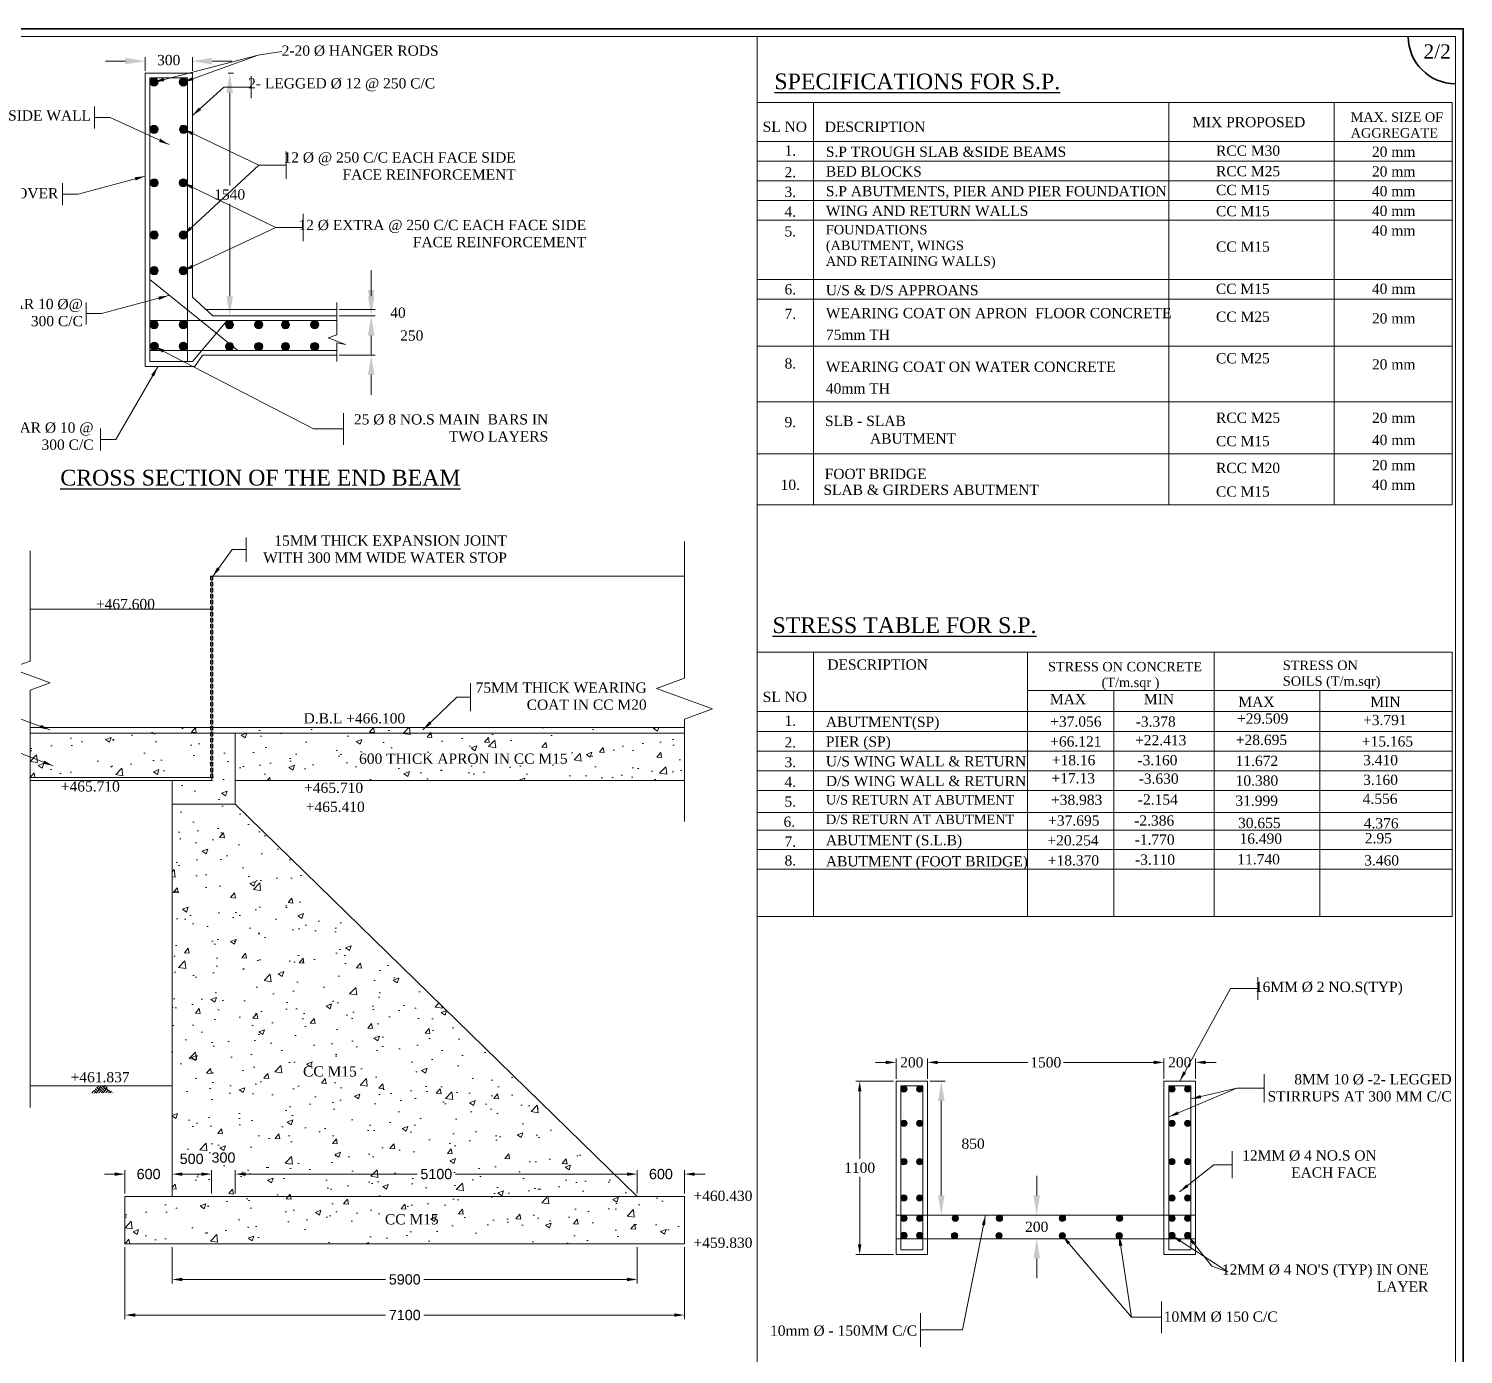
# Model space of a CAD drawing. Header units: millimetres. Extents: x -162827 to 482058, y -1195 to 286339.
# Drawn here: x 463856 to 482058, y 250671 to 267495 of the extents above; entities that cross this region are included whole.
import ezdxf
from ezdxf.enums import TextEntityAlignment as Align

# ---------------------------------------------------------------- set-up
doc = ezdxf.new("R2010")
doc.units = ezdxf.units.MM
doc.header["$PDMODE"] = 34
doc.linetypes.add('ACAD_ISO03W100', pattern=[30, 12, -18])
doc.linetypes.add('DASHEDX2', pattern=[38.1, 25.4, -12.7])
for name, color, linetype, lineweight in [('CON HATCH', 8, 'Continuous', 9), ('DASH LINE', 30, 'DASHEDX2', 18), ('DIM', 255, 'Continuous', 18), ('LINE THICK', 7, 'Continuous', 35), ('SLOPE', 8, 'Continuous', 5), ('STR LINE', 6, 'Continuous', 13)]:
    doc.layers.add(name, color=color, linetype=linetype, lineweight=lineweight)
doc.layers.add('T', color=7, linetype='Continuous')
doc.styles.add('dim', font='times.ttf', dxfattribs={"height": 130})
doc.styles.add('isocp', font='isocp.shx')
doc.styles.add('Rs', font='arial.ttf', dxfattribs={"height": 130})
doc.styles.get("Standard").update_dxf_attribs({"font": 'times.ttf', "height": 250})
doc.styles.add('TIMES', font='times.ttf')
doc.dimstyles.new('RS-1', dxfattribs={"dimtxt": 130, "dimasz": 130, "dimexe": 51, "dimexo": 41, "dimgap": 50, "dimtad": 0, "dimtih": 1, "dimtoh": 1, "dimdec": 0, "dimzin": 0, "dimdsep": 46, "dimtxsty": 'Rs', "dimcen": 0.5, "dimclrd": 256, "dimclre": 256, "dimclrt": 7, "dimadec": 0, "dimazin": 0, "dimtfac": 1, "dimtdec": 0, "dimtofl": 0, "dimtmove": 2, "dimatfit": 3, "dimfxl": 1, "dimtolj": 1, "dimtzin": 0, "dimlwd": 9, "dimlwe": 9, "dimarcsym": 0})
doc.dimstyles.new('RS-2', dxfattribs={"dimtxt": 130, "dimasz": 250, "dimexe": 50, "dimexo": 30, "dimgap": 50, "dimtad": 0, "dimtih": 1, "dimtoh": 1, "dimdec": 0, "dimlfac": 0.5, "dimzin": 0, "dimdsep": 46, "dimtxsty": 'dim', "dimcen": 0.5, "dimclrd": 256, "dimclre": 256, "dimclrt": 7, "dimadec": 0, "dimazin": 0, "dimtfac": 1, "dimtdec": 0, "dimtofl": 0, "dimtmove": 2, "dimatfit": 3, "dimfxl": 10, "dimtolj": 1, "dimtzin": 0, "dimlwd": 13, "dimlwe": 5, "dimarcsym": 0})

# ---------------------------------------------------------------- blocks, each defined once
blk = doc.blocks.new('*D117')
at = {"layer": 'Defpoints', "color": 0, "transparency": 16777216}
for p in [(475260, 254138), (475260, 252438), (475434, 252438)]:
    blk.add_point(p, dxfattribs=at)
at = {"layer": 'DIM', "lineweight": 5, "transparency": 16777216}
for p, q in [((475290, 254138), (475484, 254138)), ((475290, 252438), (475484, 252438))]:
    blk.add_line(p, q, dxfattribs=at)
at = {"layer": 'DIM', "lineweight": 13, "transparency": 16777216}
blk.add_line((475434, 253888), (475434, 252688), dxfattribs=at)
at = {"layer": 'DIM', "transparency": 16777216}
for points in [[(475393, 253888), (475476, 253888), (475434, 254138)], [(475393, 252688), (475476, 252688), (475434, 252438)]]:
    blk.add_solid(points, dxfattribs=at)
at = {"layer": 'DIM', "color": 7, "transparency": 16777216, "insert": (475838, 253343), "char_height": 130, "attachment_point": 5, "style": 'dim'}
blk.add_mtext('\\A1;850', dxfattribs=at)
blk = doc.blocks.new('*D118')
at = {"layer": 'Defpoints', "color": 0, "transparency": 16777216}
for p in [(478260, 254376), (475260, 254138), (478260, 254138)]:
    blk.add_point(p, dxfattribs=at)
at = {"layer": 'DIM', "lineweight": 5, "transparency": 16777216}
for p, q in [((475260, 254168), (475260, 254426)), ((478260, 254168), (478260, 254426))]:
    blk.add_line(p, q, dxfattribs=at)
at = {"layer": 'DIM', "lineweight": 13, "transparency": 16777216}
for p, q in [((475390, 254376), (476533, 254376)), ((478130, 254376), (476987, 254376))]:
    blk.add_line(p, q, dxfattribs=at)
at = {"layer": 'DIM', "transparency": 16777216}
for points in [[(475390, 254398), (475390, 254354), (475260, 254376)], [(478130, 254398), (478130, 254354), (478260, 254376)]]:
    blk.add_solid(points, dxfattribs=at)
at = {"layer": 'DIM', "color": 7, "transparency": 16777216, "insert": (476760, 254376), "char_height": 130, "attachment_point": 5, "style": 'dim'}
blk.add_mtext('\\A1;1500', dxfattribs=at)
blk = doc.blocks.new('*D119')
at = {"layer": 'Defpoints', "color": 0, "transparency": 16777216}
for p in [(474860, 254376), (474860, 254138), (475260, 254138)]:
    blk.add_point(p, dxfattribs=at)
at = {"layer": 'DIM', "lineweight": 13, "transparency": 16777216}
for p, q in [((474730, 254376), (474600, 254376)), ((475390, 254376), (475520, 254376))]:
    blk.add_line(p, q, dxfattribs=at)
at = {"layer": 'DIM', "lineweight": 5, "transparency": 16777216}
for p, q in [((474860, 254168), (474860, 254426)), ((475260, 254168), (475260, 254426))]:
    blk.add_line(p, q, dxfattribs=at)
at = {"layer": 'DIM', "transparency": 16777216}
for points in [[(474730, 254398), (474730, 254354), (474860, 254376)], [(475390, 254398), (475390, 254354), (475260, 254376)]]:
    blk.add_solid(points, dxfattribs=at)
at = {"layer": 'DIM', "color": 7, "transparency": 16777216, "insert": (475060, 254376), "char_height": 130, "attachment_point": 5, "style": 'dim'}
blk.add_mtext('\\A1;200', dxfattribs=at)
blk = doc.blocks.new('*D120')
at = {"layer": 'Defpoints', "color": 0, "transparency": 16777216}
for p in [(478660, 254376), (478260, 254138), (478660, 254138)]:
    blk.add_point(p, dxfattribs=at)
at = {"layer": 'DIM', "lineweight": 13, "transparency": 16777216}
for p, q in [((478130, 254376), (478000, 254376)), ((478790, 254376), (478920, 254376))]:
    blk.add_line(p, q, dxfattribs=at)
at = {"layer": 'DIM', "lineweight": 5, "transparency": 16777216}
for p, q in [((478260, 254168), (478260, 254426)), ((478660, 254168), (478660, 254426))]:
    blk.add_line(p, q, dxfattribs=at)
at = {"layer": 'DIM', "transparency": 16777216}
for points in [[(478130, 254398), (478130, 254354), (478260, 254376)], [(478790, 254398), (478790, 254354), (478660, 254376)]]:
    blk.add_solid(points, dxfattribs=at)
at = {"layer": 'DIM', "color": 7, "transparency": 16777216, "insert": (478460, 254376), "char_height": 130, "attachment_point": 5, "style": 'dim'}
blk.add_mtext('\\A1;200', dxfattribs=at)
blk = doc.blocks.new('*D121')
at = {"layer": 'Defpoints', "color": 0, "transparency": 16777216}
for p in [(474860, 254138), (474399, 251938), (474860, 251938)]:
    blk.add_point(p, dxfattribs=at)
at = {"layer": 'DIM', "lineweight": 5, "transparency": 16777216}
for p, q in [((474830, 254138), (474349, 254138)), ((474830, 251938), (474349, 251938))]:
    blk.add_line(p, q, dxfattribs=at)
at = {"layer": 'DIM', "lineweight": 13, "transparency": 16777216}
for p, q in [((474399, 254008), (474399, 253154)), ((474399, 252068), (474399, 252922))]:
    blk.add_line(p, q, dxfattribs=at)
at = {"layer": 'DIM', "transparency": 16777216}
for points in [[(474377, 254008), (474421, 254008), (474399, 254138)], [(474377, 252068), (474421, 252068), (474399, 251938)]]:
    blk.add_solid(points, dxfattribs=at)
at = {"layer": 'DIM', "color": 7, "transparency": 16777216, "insert": (474399, 253038), "char_height": 130, "attachment_point": 5, "style": 'dim'}
blk.add_mtext('\\A1;1100', dxfattribs=at)
blk = doc.blocks.new('*D129')
at = {"layer": 'Defpoints', "color": 0, "transparency": 16777216}
for p in [(465332, 267083), (465332, 266930), (465932, 266930)]:
    blk.add_point(p, dxfattribs=at)
at = {"layer": 'DIM', "lineweight": 13, "transparency": 16777216}
for p, q in [((465082, 267083), (464832, 267083)), ((466182, 267083), (466432, 267083))]:
    blk.add_line(p, q, dxfattribs=at)
at = {"layer": 'DIM', "lineweight": 5, "transparency": 16777216}
for p, q in [((465332, 266960), (465332, 267133)), ((465932, 266960), (465932, 267133))]:
    blk.add_line(p, q, dxfattribs=at)
at = {"layer": 'DIM', "transparency": 16777216}
for points in [[(465082, 267125), (465082, 267042), (465332, 267083)], [(466182, 267125), (466182, 267042), (465932, 267083)]]:
    blk.add_solid(points, dxfattribs=at)
at = {"layer": 'DIM', "color": 7, "transparency": 16777216, "insert": (465632, 267096), "char_height": 130, "attachment_point": 5, "style": 'dim'}
blk.add_mtext('\\A1;300', dxfattribs=at)
blk = doc.blocks.new('*D130')
at = {"layer": 'Defpoints', "color": 0, "transparency": 16777216}
for p in [(467765, 263850), (468201, 263850), (467765, 263350)]:
    blk.add_point(p, dxfattribs=at)
at = {"layer": 'DIM', "lineweight": 13, "transparency": 16777216}
for p, q in [((468201, 264100), (468201, 264350)), ((468201, 263100), (468201, 262850))]:
    blk.add_line(p, q, dxfattribs=at)
at = {"layer": 'DIM', "lineweight": 5, "transparency": 16777216}
for p, q in [((467795, 263850), (468251, 263850)), ((467795, 263350), (468251, 263350))]:
    blk.add_line(p, q, dxfattribs=at)
at = {"layer": 'DIM', "transparency": 16777216}
for points in [[(468160, 264100), (468243, 264100), (468201, 263850)], [(468160, 263100), (468243, 263100), (468201, 263350)]]:
    blk.add_solid(points, dxfattribs=at)
at = {"layer": 'DIM', "color": 7, "transparency": 16777216, "insert": (468716, 263600), "char_height": 130, "attachment_point": 5, "style": 'dim'}
blk.add_mtext('\\A1;250', dxfattribs=at)
blk = doc.blocks.new('*D131')
at = {"layer": 'Defpoints', "color": 0, "transparency": 16777216}
for p in [(467765, 263930), (468201, 263930), (467765, 263850)]:
    blk.add_point(p, dxfattribs=at)
at = {"layer": 'DIM', "lineweight": 13, "transparency": 16777216}
for p, q in [((468201, 264180), (468201, 264430)), ((468201, 263600), (468201, 263350))]:
    blk.add_line(p, q, dxfattribs=at)
at = {"layer": 'DIM', "lineweight": 5, "transparency": 16777216}
for p, q in [((467795, 263930), (468251, 263930)), ((467795, 263850), (468251, 263850))]:
    blk.add_line(p, q, dxfattribs=at)
at = {"layer": 'DIM', "transparency": 16777216}
for points in [[(468160, 264180), (468243, 264180), (468201, 263930)], [(468160, 263600), (468243, 263600), (468201, 263850)]]:
    blk.add_solid(points, dxfattribs=at)
at = {"layer": 'DIM', "color": 7, "transparency": 16777216, "insert": (468541, 263890), "char_height": 130, "attachment_point": 5, "style": 'dim'}
blk.add_mtext('\\A1;40', dxfattribs=at)
blk = doc.blocks.new('*D132')
at = {"layer": 'Defpoints', "color": 0, "transparency": 16777216}
for p in [(466356, 266930), (466406, 266930), (466346, 263850)]:
    blk.add_point(p, dxfattribs=at)
at = {"layer": 'DIM', "lineweight": 5, "transparency": 16777216}
for p, q in [((466386, 266930), (466456, 266930)), ((466376, 263850), (466456, 263850))]:
    blk.add_line(p, q, dxfattribs=at)
at = {"layer": 'DIM', "lineweight": 13, "transparency": 16777216}
for p, q in [((466406, 266680), (466406, 265506)), ((466406, 264100), (466406, 265273))]:
    blk.add_line(p, q, dxfattribs=at)
at = {"layer": 'DIM', "transparency": 16777216}
for points in [[(466364, 266680), (466447, 266680), (466406, 266930)], [(466364, 264100), (466447, 264100), (466406, 263850)]]:
    blk.add_solid(points, dxfattribs=at)
at = {"layer": 'DIM', "color": 7, "transparency": 16777216, "insert": (466406, 265390), "char_height": 130, "attachment_point": 5, "style": 'dim'}
blk.add_mtext('\\A1;1540', dxfattribs=at)
blk = doc.blocks.new('*D133')
at = {"layer": 'Defpoints', "color": 0, "transparency": 16777216}
for p in [(465677, 252958), (465077, 252673), (465677, 252673)]:
    blk.add_point(p, dxfattribs=at)
at = {"layer": 'DIM', "lineweight": 9, "transparency": 16777216}
for p, q in [((465077, 252714), (465077, 253009)), ((465677, 252714), (465677, 253009)), ((464947, 252958), (464817, 252958)), ((465807, 252958), (465937, 252958))]:
    blk.add_line(p, q, dxfattribs=at)
at = {"layer": 'DIM', "transparency": 16777216}
for points in [[(464947, 252979), (464947, 252936), (465077, 252958)], [(465807, 252979), (465807, 252936), (465677, 252958)]]:
    blk.add_solid(points, dxfattribs=at)
at = {"layer": 'DIM', "color": 7, "transparency": 16777216, "insert": (465377, 252958), "char_height": 130, "attachment_point": 5, "style": 'Rs'}
blk.add_mtext('\\A1;600', dxfattribs=at)
blk = doc.blocks.new('*D134')
at = {"layer": 'Defpoints', "color": 0, "transparency": 16777216}
for p in [(465077, 252073), (472177, 252073), (472177, 251169)]:
    blk.add_point(p, dxfattribs=at)
at = {"layer": 'DIM', "lineweight": 9, "transparency": 16777216}
for p, q in [((465077, 252032), (465077, 251118)), ((472177, 252032), (472177, 251118)), ((465207, 251169), (468384, 251169)), ((472047, 251169), (468871, 251169))]:
    blk.add_line(p, q, dxfattribs=at)
at = {"layer": 'DIM', "transparency": 16777216}
for points in [[(465207, 251191), (465207, 251148), (465077, 251169)], [(472047, 251191), (472047, 251148), (472177, 251169)]]:
    blk.add_solid(points, dxfattribs=at)
at = {"layer": 'DIM', "color": 7, "transparency": 16777216, "insert": (468627, 251169), "char_height": 130, "attachment_point": 5, "style": 'Rs'}
blk.add_mtext('\\A1;7100', dxfattribs=at)
blk = doc.blocks.new('*D135')
at = {"layer": 'Defpoints', "color": 0, "transparency": 16777216}
for p in [(465677, 252073), (471577, 252073), (471577, 251621)]:
    blk.add_point(p, dxfattribs=at)
at = {"layer": 'DIM', "lineweight": 9, "transparency": 16777216}
for p, q in [((465677, 252032), (465677, 251570)), ((471577, 252032), (471577, 251570)), ((465807, 251621), (468383, 251621)), ((471447, 251621), (468871, 251621))]:
    blk.add_line(p, q, dxfattribs=at)
at = {"layer": 'DIM', "transparency": 16777216}
for points in [[(465807, 251643), (465807, 251599), (465677, 251621)], [(471447, 251643), (471447, 251599), (471577, 251621)]]:
    blk.add_solid(points, dxfattribs=at)
at = {"layer": 'DIM', "color": 7, "transparency": 16777216, "insert": (468627, 251621), "char_height": 130, "attachment_point": 5, "style": 'Rs'}
blk.add_mtext('\\A1;5900', dxfattribs=at)
blk = doc.blocks.new('*D136')
at = {"layer": 'Defpoints', "color": 0, "transparency": 16777216}
for p in [(466177, 252958), (465677, 252673), (466177, 252673)]:
    blk.add_point(p, dxfattribs=at)
at = {"layer": 'DIM', "lineweight": 9, "transparency": 16777216}
for p, q in [((465677, 252714), (465677, 253009)), ((466177, 252714), (466177, 253009)), ((465807, 252958), (466047, 252958))]:
    blk.add_line(p, q, dxfattribs=at)
at = {"layer": 'DIM', "transparency": 16777216}
for points in [[(465807, 252979), (465807, 252936), (465677, 252958)], [(466047, 252979), (466047, 252936), (466177, 252958)]]:
    blk.add_solid(points, dxfattribs=at)
at = {"layer": 'DIM', "color": 7, "transparency": 16777216, "insert": (465923, 253151), "char_height": 130, "attachment_point": 5, "style": 'Rs'}
blk.add_mtext('\\A1;500', dxfattribs=at)
blk = doc.blocks.new('*D137')
at = {"layer": 'Defpoints', "color": 0, "transparency": 16777216}
for p in [(466477, 252958), (466177, 252673), (466477, 252673)]:
    blk.add_point(p, dxfattribs=at)
at = {"layer": 'DIM', "lineweight": 9, "transparency": 16777216}
for p, q in [((466177, 252714), (466177, 253009)), ((466477, 252714), (466477, 253009)), ((466047, 252958), (465917, 252958)), ((466607, 252958), (466737, 252958))]:
    blk.add_line(p, q, dxfattribs=at)
at = {"layer": 'DIM', "transparency": 16777216}
for points in [[(466047, 252979), (466047, 252936), (466177, 252958)], [(466607, 252979), (466607, 252936), (466477, 252958)]]:
    blk.add_solid(points, dxfattribs=at)
at = {"layer": 'DIM', "color": 7, "transparency": 16777216, "insert": (466327, 253167), "char_height": 130, "attachment_point": 5, "style": 'Rs'}
blk.add_mtext('\\A1;300', dxfattribs=at)
blk = doc.blocks.new('*D138')
at = {"layer": 'Defpoints', "color": 0, "transparency": 16777216}
for p in [(471577, 252958), (466477, 252673), (471577, 252673)]:
    blk.add_point(p, dxfattribs=at)
at = {"layer": 'DIM', "lineweight": 9, "transparency": 16777216}
for p, q in [((466477, 252714), (466477, 253009)), ((471577, 252714), (471577, 253009)), ((466607, 252958), (468783, 252958)), ((471447, 252958), (469271, 252958))]:
    blk.add_line(p, q, dxfattribs=at)
at = {"layer": 'DIM', "transparency": 16777216}
for points in [[(466607, 252979), (466607, 252936), (466477, 252958)], [(471447, 252979), (471447, 252936), (471577, 252958)]]:
    blk.add_solid(points, dxfattribs=at)
at = {"layer": 'DIM', "color": 7, "transparency": 16777216, "insert": (469027, 252958), "char_height": 130, "attachment_point": 5, "style": 'Rs'}
blk.add_mtext('\\A1;5100', dxfattribs=at)
blk = doc.blocks.new('*D139')
at = {"layer": 'Defpoints', "color": 0, "transparency": 16777216}
for p in [(472177, 252958), (471577, 252673), (472177, 252673)]:
    blk.add_point(p, dxfattribs=at)
at = {"layer": 'DIM', "lineweight": 9, "transparency": 16777216}
for p, q in [((471577, 252714), (471577, 253009)), ((472177, 252714), (472177, 253009)), ((471447, 252958), (471317, 252958)), ((472307, 252958), (472437, 252958))]:
    blk.add_line(p, q, dxfattribs=at)
at = {"layer": 'DIM', "transparency": 16777216}
for points in [[(471447, 252979), (471447, 252936), (471577, 252958)], [(472307, 252979), (472307, 252936), (472177, 252958)]]:
    blk.add_solid(points, dxfattribs=at)
at = {"layer": 'DIM', "color": 7, "transparency": 16777216, "insert": (471877, 252958), "char_height": 130, "attachment_point": 5, "style": 'Rs'}
blk.add_mtext('\\A1;600', dxfattribs=at)
blk = doc.blocks.new('*D149')
at = {"layer": 'Defpoints', "color": 0, "transparency": 16777216}
for p in [(476645, 252438), (476666, 252438), (476666, 252138)]:
    blk.add_point(p, dxfattribs=at)
at = {"layer": 'DIM', "lineweight": 13, "transparency": 16777216}
for p, q in [((476645, 252688), (476645, 252938)), ((476645, 251888), (476645, 251638))]:
    blk.add_line(p, q, dxfattribs=at)
at = {"layer": 'DIM', "lineweight": 5, "transparency": 16777216}
for p, q in [((476636, 252438), (476595, 252438)), ((476636, 252138), (476595, 252138))]:
    blk.add_line(p, q, dxfattribs=at)
at = {"layer": 'DIM', "transparency": 16777216}
for points in [[(476603, 252688), (476687, 252688), (476645, 252438)], [(476603, 251888), (476687, 251888), (476645, 252138)]]:
    blk.add_solid(points, dxfattribs=at)
at = {"layer": 'DIM', "color": 7, "transparency": 16777216, "insert": (476645, 252288), "char_height": 130, "attachment_point": 5, "style": 'dim'}
blk.add_mtext('\\A1;200', dxfattribs=at)

msp = doc.modelspace()

# ---------------------------------------------------------------- hatches: boundary and pattern name
at = {"layer": 'CON HATCH', "linetype": 'Continuous'}
h = msp.add_hatch(dxfattribs=at)
h.set_pattern_fill('AR-CONC', color=256, scale=4, style=0)
h.set_pattern_definition([(50, (463875.3, 257992.8), (728.74, -63.76), [76.2, -838.2]), (355, (463875.3, 257992.8), (-140.97, 764.23), [60.96, -670.56]), (100.45, (463936, 257987.5), (587.77, 700.47), [64.76, -712.36]), (46.184, (463875.3, 258196), (1084.3, -168.17), [114.3, -1257.3]), (96.636, (463965.7, 258182), (949.6, 989.7), [97.14, -1068.54]), (351.184, (463875.3, 258196), (949.6, 989.7), [91.44, -1005.84]), (21, (463976.9, 258145.2), (606.46, -409.06), [76.2, -838.2]), (326, (463976.9, 258145.2), (247.2, 736.75), [60.96, -670.56]), (71.45, (464027.4, 258111.1), (853.67, 327.7), [64.76, -712.36]), (37.5, (463875.3, 257992.78), (12.354, 338.22), [0, -662.432, 0, -680.72, 0, -673.1]), (7.5, (463875.3, 257992.78), (267.28, 400.72), [0, -388.11, 0, -647.19, 0, -256.54]), (327.5, (463648.73, 257992.78), (542.362, -22.915), [0, -254, 0, -792.48, 0, -1051.56]), (317.5, (463547.13, 257992.8), (592.52, 101.71), [0, -330.2, 0, -526.29, 0, -746.76])])
h.paths.add_polyline_path([(466162.2, 258552.8), (463875.3, 258552.8), (463875.3, 257992.8), (466162.2, 257992.8)])
h.paths.add_polyline_path([(466162.2, 258627.8), (463875.3, 258627.8), (463875.3, 258552.8), (466162.2, 258552.8)])
h = msp.add_hatch(dxfattribs=at)
h.set_pattern_fill('AR-CONC', color=256, scale=4, style=0)
h.set_pattern_definition([(50, (465077.25, 252072.8), (728.74, -63.756), [76.2, -838.2]), (355, (465077.25, 252072.8), (-140.97, 764.227), [60.96, -670.56]), (100.451, (465138, 252067.5), (587.77, 700.467), [64.76, -712.36]), (46.184, (465077.25, 252276), (1084.32, -168.17), [114.3, -1257.3]), (96.636, (465167.6, 252262), (949.62, 989.7), [97.14, -1068.54]), (351.184, (465077.2, 252276), (949.62, 989.7), [91.44, -1005.84]), (21, (465178.85, 252225.2), (606.46, -409.062), [76.2, -838.2]), (326, (465178.85, 252225.2), (247.21, 736.75), [60.96, -670.56]), (71.451, (465229.4, 252191.1), (853.666, 327.69), [64.76, -712.36]), (37.5, (465077.25, 252072.78), (12.3544, 338.22), [0, -662.432, 0, -680.72, 0, -673.1]), (7.5, (465077.25, 252072.78), (267.279, 400.722), [0, -388.112, 0, -647.192, 0, -256.54]), (327.5, (464850.68, 252072.78), (542.3624, -22.915), [0, -254, 0, -792.48, 0, -1051.56]), (317.5, (464749.1, 252072.8), (592.517, 101.706), [0, -330.2, 0, -526.288, 0, -746.76])])
h.paths.add_polyline_path([(466477.2, 257652.8), (465677.2, 257652.8), (465677.2, 252672.8), (471577.2, 252672.8)])
h.paths.add_polyline_path([(472177.2, 252672.8), (465077.2, 252672.8), (465077.2, 252072.8), (472177.2, 252072.8)])
h.paths.add_polyline_path([(466477.2, 258552.8), (466177.2, 258552.8), (466177.2, 257952.8), (465677.2, 257952.8), (465677.2, 257652.8), (466477.2, 257652.8)])
h.paths.add_polyline_path([(472177.2, 258552.8), (466477.2, 258552.8), (466477.2, 257952.8), (472177.2, 257952.8)])
h.paths.add_polyline_path([(472177.2, 258627.8), (466192.2, 258627.8), (466192.2, 258552.8), (472177.2, 258552.8)])
h.paths.add_polyline_path([(465747.3, 253250.2), (466099, 253250.2), (466099, 253052.5), (465747.3, 253052.5)], flags=24)
h.paths.add_polyline_path([(466151.4, 253265.6), (466503.1, 253265.6), (466503.1, 253067.7), (466151.4, 253067.7)], flags=24)
h.paths.add_polyline_path([(468800.9, 253056.7), (469253.6, 253056.7), (469253.6, 252858.9), (468800.9, 252858.9)], flags=24)
h.paths.add_polyline_path([(467303.5, 254161), (468036.6, 254161), (468036.6, 254360.4), (467303.5, 254360.4)], flags=24)
h.paths.add_polyline_path([(468341.9, 252283.7), (469075.1, 252283.7), (469075.1, 252483), (468341.9, 252483)], flags=24)
h.paths.add_polyline_path([(468095.3, 258327.9), (470725.6, 258327.9), (470725.6, 258130), (468095.3, 258130)], flags=24)
at = {"layer": 'DIM'}
for points in [[(465497.9, 266817.7, -1), (465394.2, 266817.7, -1)], [(465870.4, 266817.7, -1), (465766.7, 266817.7, -1)], [(465497.1, 266218.6, -1), (465393.4, 266218.6, -1)], [(465872.2, 266218.6, -1), (465768.5, 266218.6, -1)], [(465499.3, 265538.9, -1), (465395.7, 265538.9, -1)], [(465868.8, 265538.9, -1), (465765.1, 265538.9, -1)], [(465499.3, 264876.2, -1), (465395.7, 264876.2, -1)], [(465868.8, 264876.2, -1), (465765.1, 264876.2, -1)], [(465499.3, 264423.2, -1), (465395.7, 264423.2, -1)], [(465868.8, 264423.2, -1), (465765.1, 264423.2, -1)], [(465499.3, 263737.7, -1), (465395.7, 263737.7, -1)], [(465868.8, 263737.7, -1), (465765.1, 263737.7, -1)], [(466351.4, 263737.7, 1), (466455.1, 263737.7, 1)], [(466720.9, 263737.7, 1), (466824.6, 263737.7, 1)], [(467062.4, 263737.7, 1), (467166.1, 263737.7, 1)], [(467431.9, 263737.7, 1), (467535.6, 263737.7, 1)], [(465500.6, 263462.8, -1), (465397, 263462.8, -1)], [(465869.7, 263462.9, -1), (465766, 263462.9, -1)], [(466351.4, 263461.4, -1), (466455.1, 263461.4, -1)], [(466720.9, 263461.4, -1), (466824.6, 263461.4, -1)], [(467062.4, 263461.4, -1), (467166.1, 263461.4, -1)], [(467431.9, 263461.4, -1), (467535.6, 263461.4, -1)], [(474999.8, 254037.7, 1), (474919.8, 254037.7, 1)], [(475199.2, 254037.7, 1), (475119.2, 254037.7, 1)], [(478400.4, 254037.7, 1), (478320.4, 254037.7, 1)], [(478599.7, 254037.7, 1), (478519.7, 254037.7, 1)], [(474999.8, 253601.5, 1), (474919.8, 253601.5, 1)], [(475199.2, 253601.5, 1), (475119.2, 253601.5, 1)], [(478400.4, 253601.5, 1), (478320.4, 253601.5, 1)], [(478599.7, 253601.5, 1), (478519.7, 253601.5, 1)], [(474999.8, 253114.9, 1), (474919.8, 253114.9, 1)], [(475199.2, 253114.9, 1), (475119.2, 253114.9, 1)], [(478400.4, 253114.9, 1), (478320.4, 253114.9, 1)], [(478599.7, 253114.9, 1), (478519.7, 253114.9, 1)], [(474999.8, 252654.2, 1), (474919.8, 252654.2, 1)], [(475199.2, 252654.2, 1), (475119.2, 252654.2, 1)], [(478400.4, 252654.2, 1), (478320.4, 252654.2, 1)], [(478599.7, 252654.2, 1), (478519.7, 252654.2, 1)], [(474999.8, 252395.9, 1), (474919.8, 252395.9, 1)], [(475199.1, 252395.9, 1), (475119.1, 252395.9, 1)], [(475651.8, 252397.7, 1), (475571.8, 252397.7, 1)], [(476212.5, 252397.7, 1), (476132.5, 252397.7, 1)], [(477011.5, 252397.7, 1), (476931.5, 252397.7, 1)], [(477736.3, 252397.7, 1), (477656.3, 252397.7, 1)], [(478400.5, 252395.9, 1), (478320.5, 252395.9, 1)], [(478599.8, 252395.9, 1), (478519.8, 252395.9, 1)], [(474999.8, 252179.2, 1), (474919.8, 252179.2, 1)], [(475199.1, 252179.2, 1), (475119.1, 252179.2, 1)], [(475642.8, 252177.7, 1), (475562.8, 252177.7, 1)], [(476205.8, 252177.7, 1), (476125.8, 252177.7, 1)], [(477010, 252177.7, 1), (476930, 252177.7, 1)], [(477731.6, 252177.7, 1), (477651.6, 252177.7, 1)], [(478400.5, 252179.2, 1), (478320.5, 252179.2, 1)], [(478599.8, 252179.2, 1), (478519.8, 252179.2, 1)]]:
    msp.add_hatch(color=8, dxfattribs=at).paths.add_polyline_path(points)
at = {"layer": 'SLOPE'}
h = msp.add_hatch(dxfattribs=at)
h.set_pattern_fill('EARTH', color=256, scale=250, angle=316.11505, style=0)
h.set_pattern_definition([(316.115045, (93780.79, 64619.86), (88.37161, 1.720036), [62.5, -62.5]), (316.115045, (93797.036, 64636.75), (88.37161, 1.720036), [62.5, -62.5]), (316.115045, (93813.28, 64653.644), (88.37161, 1.720036), [62.5, -62.5]), (46.115045, (93824.33, 64653.86), (-1.720036, 88.37161), [62.5, -62.5]), (46.115045, (93841.22, 64637.61), (-1.720036, 88.37161), [62.5, -62.5]), (46.115045, (93858.114, 64621.365), (-1.720036, 88.37161), [62.5, -62.5])])
h.paths.add_polyline_path([(464928.4, 253991.6), (464835.6, 254080.8), (464737.1, 254078.9), (464647.9, 253986.1)])

# ---------------------------------------------------------------- linework, layer by layer
at = {"layer": 'CON HATCH', "linetype": 'Continuous'}
for p, q in [((473098.9, 267395.1), (473098.9, 237569.2)), ((473098.9, 261451.9), (473098.9, 266557.2)), ((481915.4, 266557.2), (481915.4, 261451.9)), ((473098.9, 256229.1), (473098.9, 259584.2)), ((481915.4, 259584.2), (481915.4, 256229.1))]:
    msp.add_line(p, q, dxfattribs=at)
msp.add_lwpolyline([(429758, 267395.1), (481957.6, 267395.1), (481957.6, 237569.2), (429758, 237569.2)], close=True, dxfattribs=at)
for points in [[(467765, 264018.5), (467765, 263610.1), (467653.8, 263569.6), (467876.2, 263488.6), (467765, 263508.1), (467765, 263271.9)], [(463875.3, 260868.3), (463875.3, 259469.5), (463621.5, 259377.1), (464129.1, 259192.4), (463875.3, 259100), (463875.3, 253803.9)], [(472177.2, 260985.3), (472177.2, 259250.5), (471822.4, 259121.4), (472532.1, 258863), (472177.2, 258733.9), (472177.2, 257433.6)]]:
    msp.add_lwpolyline(points, dxfattribs=at)
at = {"layer": 'DASH LINE', "ltscale": 2}
for p, q in [((466162.2, 260547.8), (466162.2, 257952.8)), ((466192.2, 260547.8), (466192.2, 257952.8))]:
    msp.add_line(p, q, dxfattribs=at)
at = {"layer": 'DIM'}
for p, q in [((466680.2, 266891.4), (466680.2, 266611.4)), ((464692.3, 266507), (464692.3, 266227)), ((467123.8, 265934.5), (467123.8, 265590.6)), ((464285.2, 265535.8), (464285.2, 265255.8)), ((467338.2, 265143.8), (467338.2, 264799.9)), ((464584, 264020.8), (464584, 263740.8)), ((467850.6, 262616), (467850.6, 262215.1)), ((464765.8, 262421.8), (464765.8, 262141.8)), ((466613, 261039.5), (466613, 260727.9)), ((469461, 259190), (469461, 258833.1)), ((479451.1, 255456.8), (479451.1, 255169.5)), ((479532.8, 254226.7), (479532.8, 253867)), ((479123.8, 253248.3), (479123.8, 252906.1)), ((475169, 251192.8), (475169, 250767.5)), ((478229.7, 251341.1), (478229.7, 250940.2))]:
    msp.add_line(p, q, dxfattribs=at)
at = {"layer": 'DIM', "color": 5}
for centre, radius in [((465446, 266817.7), 51.8), ((465818.5, 266817.7), 51.8), ((465445.2, 266218.6), 51.8), ((465820.3, 266218.6), 51.8), ((465447.5, 265538.9), 51.8), ((465817, 265538.9), 51.8), ((465447.5, 264876.2), 51.8), ((465817, 264876.2), 51.8), ((465447.5, 264423.2), 51.8), ((465817, 264423.2), 51.8), ((465447.5, 263737.7), 51.8), ((465817, 263737.7), 51.8), ((466403.3, 263737.7), 51.8), ((466772.8, 263737.7), 51.8), ((467114.3, 263737.7), 51.8), ((467483.7, 263737.7), 51.8), ((465448.8, 263462.8), 51.8), ((465817.8, 263462.9), 51.8), ((466403.3, 263461.4), 51.8), ((466772.8, 263461.4), 51.8), ((467114.3, 263461.4), 51.8), ((467483.7, 263461.4), 51.8), ((474959.8, 254037.7), 40), ((475159.2, 254037.7), 40), ((478360.4, 254037.7), 40), ((478559.7, 254037.7), 40), ((474959.8, 253601.5), 40), ((475159.2, 253601.5), 40), ((478360.4, 253601.5), 40), ((478559.7, 253601.5), 40), ((474959.8, 253114.9), 40), ((475159.2, 253114.9), 40), ((478360.4, 253114.9), 40), ((478559.7, 253114.9), 40), ((474959.8, 252654.2), 40), ((475159.2, 252654.2), 40), ((478360.4, 252654.2), 40), ((478559.7, 252654.2), 40), ((474959.8, 252395.9), 40), ((475159.1, 252395.9), 40), ((475611.8, 252397.7), 40), ((476172.5, 252397.7), 40), ((476971.5, 252397.7), 40), ((477696.3, 252397.7), 40), ((478360.5, 252395.9), 40), ((478559.8, 252395.9), 40), ((474959.8, 252179.2), 40), ((475159.1, 252179.2), 40), ((475602.8, 252177.7), 40), ((476165.8, 252177.7), 40), ((476970, 252177.7), 40), ((477691.6, 252177.7), 40), ((478360.5, 252179.2), 40), ((478559.8, 252179.2), 40)]:
    msp.add_circle(centre, radius, dxfattribs=at)
at = {"layer": 'LINE THICK'}
msp.add_lwpolyline([(429658, 267495.1), (482057.6, 267495.1), (482057.6, 237469.2), (429658, 237469.2)], close=True, dxfattribs=at)
msp.add_arc((481957.6, 267395.1), 599, 180, 270, dxfattribs=at)
at = {"layer": 'SLOPE'}
for p, q in [((473098.9, 266557.2), (481915.4, 266557.2)), ((473814.7, 266557.2), (473814.7, 261451.9)), ((478321, 266557.2), (478321, 261451.9)), ((480419.1, 266557.2), (480419.1, 261451.9)), ((473098.9, 266063.1), (481915.4, 266063.1)), ((473098.9, 265813.1), (481915.4, 265813.1)), ((473098.9, 265563.1), (481915.4, 265563.1)), ((473098.9, 265313.1), (481915.4, 265313.1)), ((473098.9, 265063.1), (481915.4, 265063.1)), ((473098.9, 264313.1), (481915.4, 264313.1)), ((473098.9, 264063.1), (481915.4, 264063.1)), ((473098.9, 263465.1), (481915.4, 263465.1)), ((473098.9, 262760.4), (481915.4, 262760.4)), ((473098.9, 262098.7), (481915.4, 262098.7)), ((473098.9, 261451.9), (481915.4, 261451.9)), ((473098.9, 259584.2), (481915.4, 259584.2)), ((473814.7, 259584.2), (473814.7, 256229.1)), ((476527.3, 259584.2), (476527.3, 256229.1)), ((478894.6, 259584.2), (478894.6, 256229.1)), ((476527.3, 259097.8), (481915.4, 259097.8)), ((477623.5, 259097.8), (477623.5, 256229.1)), ((480237.8, 259097.8), (480237.8, 256229.1)), ((473098.9, 258827.2), (481915.4, 258827.2)), ((473098.9, 258577.2), (481915.4, 258577.2)), ((473098.9, 258327.2), (481915.4, 258327.2)), ((473098.9, 258077.2), (481915.4, 258077.2)), ((473098.9, 257827.2), (481915.4, 257827.2)), ((473098.9, 257548.5), (481915.4, 257548.5)), ((473098.9, 257323.3), (481915.4, 257323.3)), ((473098.9, 257077.2), (481915.4, 257077.2)), ((473098.9, 256827.2), (481915.4, 256827.2)), ((473098.9, 256229.1), (481915.4, 256229.1))]:
    msp.add_line(p, q, dxfattribs=at)
at = {"layer": 'STR LINE'}
for p, q in [((465332.2, 266929.6), (465332.2, 263209.6)), ((465932.2, 266929.6), (465332.2, 266929.6)), ((465392.2, 266869.6), (465392.2, 263269.6)), ((465872.2, 266869.6), (465392.2, 266869.6)), ((465872.2, 266869.6), (465872.2, 263269.6)), ((465932.2, 266929.6), (465932.2, 264089.6)), ((466508.9, 263409.6), (465392.2, 264313.2)), ((466194, 263849.6), (465932.2, 264089.6)), ((466106.7, 263929.6), (467765, 263929.6)), ((465392.2, 263789.6), (467765, 263789.6)), ((465932.2, 263269.6), (466372.2, 263789.6)), ((466194, 263849.6), (467765, 263849.6)), ((465392.2, 263409.6), (466101.2, 263409.6)), ((466101.2, 263409.6), (467765, 263409.6)), ((465332.2, 263209.6), (465963.7, 263209.6)), ((465392.2, 263269.6), (465932.2, 263269.6)), ((465963.7, 263209.6), (466060, 263349.6)), ((466060, 263349.6), (467765, 263349.6)), ((472177.2, 260547.8), (466162.2, 260547.8)), ((466177.2, 260547.8), (466177.2, 257952.8)), ((466192.2, 260127.8), (463875.3, 260127.8)), ((472177.2, 258627.8), (463875.3, 258627.8)), ((472177.2, 258552.8), (463875.3, 258552.8)), ((466477.2, 258552.8), (466477.2, 257652.8)), ((466177.2, 257992.8), (463875.3, 257992.8)), ((466177.2, 257952.8), (463875.3, 257952.8)), ((465677.2, 257952.8), (465677.2, 252672.8)), ((472177.2, 257952.8), (466477.2, 257952.8)), ((466477.2, 257652.8), (465677.2, 257652.8)), ((466477.2, 257652.8), (471577.2, 252672.8)), ((474859.8, 254137.7), (474859.8, 251937.7)), ((475259.8, 254137.7), (474859.8, 254137.7)), ((475259.8, 254137.7), (475259.8, 251937.7)), ((478259.8, 251937.7), (478259.8, 254137.7)), ((478659.8, 254137.7), (478259.8, 254137.7)), ((478659.8, 251937.7), (478659.8, 254137.7)), ((465677.2, 254079.8), (463875.3, 254079.8)), ((474919.8, 254077.7), (474919.8, 251997.7)), ((475199.8, 254077.7), (474919.8, 254077.7)), ((475199.8, 254077.7), (475199.8, 251997.7)), ((478319.8, 251997.7), (478319.8, 254077.7)), ((478599.8, 254077.7), (478319.8, 254077.7)), ((478599.8, 251997.7), (478599.8, 254077.7)), ((472177.2, 252672.8), (465077.2, 252672.8)), ((465077.2, 252672.8), (465077.2, 252072.8)), ((472177.2, 252072.8), (472177.2, 252672.8)), ((478659.8, 252437.7), (474859.8, 252437.7)), ((478659.8, 252137.7), (474859.8, 252137.7)), ((465077.2, 252072.8), (472177.2, 252072.8)), ((474859.8, 251937.7), (475259.8, 251937.7)), ((474919.8, 251997.7), (475199.8, 251997.7)), ((478259.8, 251937.7), (478659.8, 251937.7)), ((478319.8, 251997.7), (478599.8, 251997.7))]:
    msp.add_line(p, q, dxfattribs=at)

# ---------------------------------------------------------------- texts
at = {"linetype": 'ByBlock', "lineweight": 15, "style": 'TIMES'}
for s, height, p in [('2/2', 180, (481552.2, 267116.5)), ('S.P TROUGH SLAB &SIDE BEAMS', 130, (473970, 265868.4)), ('RCC M30', 130, (478920.1, 265882.1)), ('20 mm', 130, (480898.7, 265868.4)), ('BED BLOCKS', 130, (473970, 265618.4)), ('RCC M25', 130, (478920.1, 265622.2)), ('20 mm', 130, (480898.7, 265618.4)), ('S.P ABUTMENTS, PIER AND PIER FOUNDATION ', 130, (473970, 265368.4)), ('CC M15', 130, (478920.1, 265383)), ('40 mm', 130, (480898.7, 265368.4)), ('WING AND RETURN WALLS', 130, (473970, 265118.4)), ('CC M15', 130, (478920.1, 265114.8)), ('40 mm', 130, (480898.7, 265118.4)), ('40 mm', 130, (480898.7, 264868.4)), ('CC M15', 130, (478920.1, 264664)), ('U/S & D/S APPROANS', 130, (473970, 264112)), ('CC M15', 130, (478918.4, 264128.5)), ('40 mm', 130, (480898.7, 264129.4)), ('WEARING COAT ON APRON  FLOOR CONCRETE', 130, (473970, 263821.1)), ('CC M25', 130, (478920.1, 263774.6)), ('20 mm', 130, (480898.7, 263753.5)), ('75mm TH', 130, (473970, 263546.1)), ('WEARING COAT ON WATER CONCRETE', 130, (473970, 263139.4)), ('CC M25', 130, (478920.1, 263247.1)), ('20 mm', 130, (480898.7, 263169.8)), ('40mm TH', 130, (473970, 262864.4)), ('RCC M25', 130, (478920.1, 262492)), ('20 mm', 130, (480898.7, 262491.2)), ('CC M15', 130, (478920.1, 262196)), ('40 mm', 130, (480898.7, 262210.1)), ('RCC M20', 130, (478920.1, 261855.3)), ('20 mm', 130, (480898.7, 261891.6)), ('40 mm', 130, (480898.7, 261641.5)), ('CC M15', 130, (478920.1, 261555.9)), ('MAX', 130, (476813.1, 258921.8)), ('MIN', 130, (478005.4, 258921.8)), ('MAX', 130, (479204.1, 258886.5)), ('MIN', 130, (480879.1, 258886.5)), ('ABUTMENT(SP)', 130, (473970, 258632.5)), ('+37.056', 130, (476816.7, 258636.6)), ('-3.378', 130, (477901.5, 258636.6)), ('+29.509', 130, (479186.8, 258674.6)), ('+3.791', 130, (480785.8, 258656.1)), ('PIER (SP)', 130, (473970, 258382.5)), ('+66.121', 130, (476816, 258384.2)), ('+22.413', 130, (477893.1, 258399.9)), ('+28.695', 130, (479171.3, 258403.7)), ('+15.165', 130, (480770.3, 258385.2)), ('U/S WING WALL & RETURN', 130, (473970, 258132.5)), ('+18.16', 130, (476836.7, 258146.8)), ('-3.160', 130, (477923.7, 258146.8)), ('11.672', 130, (479169.1, 258137.5)), ('3.410', 130, (480786.5, 258147.4)), ('D/S WING WALL & RETURN', 130, (473970, 257882.5)), ('+17.13', 130, (476831.7, 257917.1)), ('-3.630', 130, (477938.4, 257912.2)), ('10.380', 130, (479169.1, 257887.5)), ('3.160', 130, (480786.5, 257897.4)), ('+38.983', 130, (476826.6, 257642.4)), ('-2.154', 130, (477928.4, 257647.4)), ('31.999', 130, (479166, 257632.3)), ('4.556', 130, (480781.1, 257656.9)), ('+37.695', 130, (476790.7, 257380.7)), ('-2.386', 130, (477882.6, 257380.7)), ('30.655', 130, (479199.7, 257349.7)), ('4.376', 130, (480794.8, 257345.7)), ('ABUTMENT (S.L.B)', 130, (473970, 257131.3)), ('+20.254', 130, (476780.8, 257129.1)), ('-1.770', 130, (477887.5, 257138.9)), ('16.490', 130, (479218, 257151.4)), ('2.95', 130, (480808.3, 257155.8)), ('-3.110', 130, (477892.5, 256884.7)), ('11.740', 130, (479190.5, 256889.3)), ('ABUTMENT (FOOT BRIDGE)', 130, (473970, 256863.3)), ('+18.370', 130, (476785.7, 256874.8)), ('3.460', 130, (480800.3, 256874.9))]:
    msp.add_text(s, height=height, dxfattribs=at).set_placement(p)
for s, p in [('%%USPECIFICATIONS FOR S.P.', (475130.1, 266825.9)), ('%%USTRESS TABLE FOR S.P.', (474967.8, 259924.9))]:
    msp.add_text(s, height=200).set_placement(p, align=Align.MIDDLE_CENTER)
for s, p in [('SL NO', (473449.4, 266250.1)), ('DESCRIPTION', (474593.9, 266250.1)), ('MIX PROPOSED', (479334.9, 266310.1)), ('1.', (473519.1, 265947.9)), ('2.', (473519.1, 265673.4)), ('3.', (473519.1, 265423.4)), ('4.', (473519.1, 265173.4)), ('5.', (473519.1, 264923.4)), ('6.', (473519.1, 264187.9)), ('7.', (473519.1, 263876.1)), ('8.', (473519.1, 263246.8)), ('9.', (473519.1, 262502.7)), ('SLB - SLAB', (474471.3, 262516.9)), ('                      ABUTMENT', (474535.3, 262293.4)), ('10.', (473519.1, 261706.7)), ('FOOT BRIDGE', (474601.8, 261844.5)), ('SLAB & GIRDERS ABUTMENT', (475305.7, 261642.6)), ('DESCRIPTION', (474626.7, 259425)), ('SL NO', (473449.4, 259014.2)), ('1.', (473519.1, 258712)), ('2.', (473519.1, 258437.5)), ('3.', (473519.1, 258187.5)), ('4.', (473519.1, 257937.5)), ('5.', (473519.1, 257687.5)), ('6.', (473506.5, 257430.9)), ('7.', (473519.1, 257178.3)), ('8.', (473519.1, 256938.8))]:
    msp.add_text(s, height=130, dxfattribs=at).set_placement(p, align=Align.MIDDLE_CENTER)
at = {"style": 'TIMES'}
msp.add_text('%%UCROSS SECTION OF THE END BEAM', height=200, dxfattribs=at).set_placement((464257.1, 261697))
at = {"linetype": 'Continuous', "style": 'TIMES'}
for s, p in [(' +467.600', (464659.4, 260127.8)), (' D.B.L +466.100', (467294.5, 258677.7)), (' +465.710', (464214.1, 257814.1)), (' +465.710', (467300.9, 257796.1)), (' +465.410', (467321.6, 257554.3)), (' +461.837', (464338.1, 254123)), (' +460.430', (472240.6, 252617.2)), (' +459.830', (472240.6, 252022.5))]:
    msp.add_text(s, height=130, dxfattribs=at).set_placement(p)
at = {"linetype": 'ACAD_ISO03W100', "lineweight": 100}
for p in [(467336.7, 254197.1), (468375.2, 252319.8)]:
    msp.add_text('CC M15', height=130, dxfattribs=at).set_placement(p)
at = {"char_height": 130, "attachment_point": 3, "style": 'TIMES'}
for s, insert, width in [('2-20 %%C HANGER RODS', (469056.2, 267281.8), 2463.803), ('2- LEGGED %%C 12 @ 250 C/C', (469012.4, 266866.5), 2463.803), ('SIDE WALL', (464646.9, 266458.7), 1893.296), ('12 %%C @ 250 C/C EACH FACE SIDE FACE REINFORCEMENT', (470035, 265926.2), 3051.445), ('30mm CLEAR COVER', (464231.6, 265471.7), 1893.296), ('12 %%C EXTRA @ 250 C/C EACH FACE SIDE FACE REINFORCEMENT', (470928, 265068.9), 3670.269), (' HANCH BAR 10 Ø@ 300 C/C', (464543.2, 264065.8), 1893.296), (' FILLET BAR Ø 10 @ 300 C/C ', (464678.5, 262497.8), 1893.296), ('25 Ø 8 NO.S MAIN  BARS IN TWO LAYERS', (470447.3, 262602), 2533.237), ('15MM THICK EXPANSION JOINT WITH 300 MM WIDE WATER STOP ', (469923.1, 261063.9), 3279.911), ('75MM THICK WEARING COAT IN CC M20', (471696.1, 259197.5), 2189.662), ('600 THICK APRON IN CC M15', (470693.1, 258295.4), 3726.059), ('16MM %%C 2 NO.S(TYP)', (481289.8, 255399.4), 2849.036), ('8MM 10 Ø -2- LEGGED STIRRUPS AT 300 MM C/C', (481909.1, 254226.9), 2343.73), ('12MM Ø 4 NO.S ON \\PEACH FACE', (480959.1, 253260.3), 1804.624), ("12MM %%C 4 NO'S (TYP) IN ONE LAYER", (481614.7, 251812.1), 2849.036), ('10MM %%C 150 C/C ', (479702.4, 251214.3), 2849.036), ('10mm %%C - 150MM C/C', (475127.5, 251036.7), 2849.036)]:
    msp.add_mtext(s, dxfattribs=dict(at, insert=insert, width=width))
at = {"layer": 'CON HATCH', "color": 7, "linetype": 'Continuous', "char_height": 130, "style": 'Rs'}
for insert, attachment_point in [((467118.2, 267204.2), 4), ((467118.2, 267204.2), 4), ((477559.1, 252882.3), 1), ((478991.3, 251718.3), 4), ((479121.3, 251718.3), 4)]:
    msp.add_mtext('\\A1;', dxfattribs=dict(at, insert=insert, attachment_point=attachment_point))
at = {"layer": 'T', "char_height": 119.958, "attachment_point": 1, "style": 'isocp'}
for s, insert in [('{\\fTimes New Roman|b0|i0|c0|p18;MAX. SIZE OF \\PAGGREGATE}', (480628.9, 266432.3)), ('{\\fTimes New Roman|b0|i0|c0|p18;FOUNDATIONS\\P(ABUTMENT, WINGS\\PAND RETAINING WALLS)}', (473970, 265004.5)), ('{\\fTimes New Roman|b0|i0|c0|p18;STRESS ON CONCRETE\\P               (T/m.sqr )}', (476788.6, 259458.6)), ('{\\fTimes New Roman|b0|i0|c0|p18;STRESS ON\\PSOILS (T/m.sqr)}', (479768.1, 259475.9)), ('{\\fTimes New Roman|b0|i0|c0|p18;U/S RETURN AT ABUTMENT}', (473970, 257768.6)), ('{\\fTimes New Roman|b0|i0|c0|p18;D/S RETURN AT ABUTMENT}', (473970, 257519.9))]:
    msp.add_mtext(s, dxfattribs=dict(at, insert=insert))

# ---------------------------------------------------------------- dimensions: what is measured, and where the dimension line sits
at = {"layer": 'DIM'}
for base, p1, p2, dimstyle, picture, middle in [((465332.2, 267083.2), (465932.2, 266929.6), (465332.2, 266929.6), 'RS-2', '*D129', (465632.2, 267096.3)), ((466177.2, 252957.8), (465677.2, 252672.8), (466177.2, 252672.8), 'RS-1', '*D136', (465923.2, 253151.3))]:
    dim = msp.add_linear_dim(base=base, p1=p1, p2=p2, dimstyle=dimstyle, dxfattribs=at)
    dim.commit()
    dim.dimension.update_dxf_attribs({"geometry": picture, "text_midpoint": middle, "dimtype": 160})
for base, p1, p2, picture, middle in [((466405.7, 266929.6), (466345.9, 263849.6), (466356.3, 266929.6), '*D132', (466405.7, 265389.6)), ((468201.2, 263929.6), (467765, 263849.6), (467765, 263929.6), '*D131', (468540.7, 263889.6))]:
    dim = msp.add_linear_dim(base=base, p1=p1, p2=p2, angle=90, dimstyle='RS-2', dxfattribs=at)
    dim.commit()
    dim.dimension.update_dxf_attribs({"geometry": picture, "text_midpoint": middle})
for base, p1, p2, picture, middle in [((468201.2, 263849.6), (467765, 263349.6), (467765, 263849.6), '*D130', (468716.3, 263599.6)), ((475434.3, 252437.7), (475259.8, 254137.7), (475259.8, 252437.7), '*D117', (475837.6, 253342.9))]:
    dim = msp.add_linear_dim(base=base, p1=p1, p2=p2, angle=90, dimstyle='RS-2', dxfattribs=at)
    dim.commit()
    dim.dimension.update_dxf_attribs({"geometry": picture, "text_midpoint": middle, "dimtype": 160})
for base, p1, p2, picture, middle in [((474859.8, 254376), (475259.8, 254137.7), (474859.8, 254137.7), '*D119', (475059.8, 254376)), ((478259.8, 254376), (475259.8, 254137.7), (478259.8, 254137.7), '*D118', (476759.8, 254376)), ((478659.8, 254376), (478259.8, 254137.7), (478659.8, 254137.7), '*D120', (478459.8, 254376))]:
    dim = msp.add_linear_dim(base=base, p1=p1, p2=p2, dimstyle='RS-2', override={"dimasz": 130}, dxfattribs=at)
    dim.commit()
    dim.dimension.update_dxf_attribs({"geometry": picture, "text_midpoint": middle})
dim = msp.add_linear_dim(base=(474398.9, 251937.7), p1=(474859.8, 254137.7), p2=(474859.8, 251937.7), angle=90, dimstyle='RS-2', override={"dimasz": 130}, dxfattribs=at)
dim.commit()
dim.dimension.update_dxf_attribs({"geometry": '*D121', "text_midpoint": (474398.9, 253037.7)})
for base, p1, p2, picture, middle in [((466477.2, 252957.8), (466177.2, 252672.8), (466477.2, 252672.8), '*D137', (466327.2, 253166.6)), ((465677.2, 252957.8), (465077.2, 252672.8), (465677.2, 252672.8), '*D133', (465377.2, 252957.8)), ((471577.2, 252957.8), (466477.2, 252672.8), (471577.2, 252672.8), '*D138', (469027.2, 252957.8)), ((472177.2, 252957.8), (471577.2, 252672.8), (472177.2, 252672.8), '*D139', (471877.2, 252957.8)), ((472177.2, 251169.5), (465077.2, 252072.8), (472177.2, 252072.8), '*D134', (468627.2, 251169.5)), ((471577.2, 251620.8), (465677.2, 252072.8), (471577.2, 252072.8), '*D135', (468627.2, 251620.8))]:
    dim = msp.add_linear_dim(base=base, p1=p1, p2=p2, dimstyle='RS-1', dxfattribs=at)
    dim.commit()
    dim.dimension.update_dxf_attribs({"geometry": picture, "text_midpoint": middle})
dim = msp.add_linear_dim(base=(476644.8, 252437.7), p1=(476666.5, 252137.7), p2=(476666.5, 252437.7), angle=90, text='200', dimstyle='RS-2', dxfattribs=at)
dim.commit()
dim.dimension.update_dxf_attribs({"geometry": '*D149', "text_midpoint": (476644.8, 252287.7)})

# ---------------------------------------------------------------- leaders
for points in [[(465446, 266817.7), (466769.2, 267160.4), (467068.2, 267204.2)], [(465818.5, 266817.7), (466769.2, 267160.4), (467068.2, 267204.2)], [(465932.2, 266392), (466332.1, 266751.4), (466680.2, 266751.4)], [(465820.3, 266218.6), (466775.6, 265762.5), (467123.8, 265762.5)], [(465817, 264876.2), (466775.6, 265762.5), (467123.8, 265762.5)], [(465817, 265538.9), (466990, 264971.9), (467338.2, 264971.9)], [(465817, 264423.2), (466990, 264971.9), (467338.2, 264971.9)], [(466187, 260539.6), (466438.9, 260883.7), (466613, 260883.7)], [(468858.1, 258597.4), (469286.9, 259010), (469461, 259010)], [(464125.6, 258596.7), (463541.7, 258810.3), (463421.1, 258810.3)], [(464165.9, 258139.8), (463518.8, 258391.2), (463251.3, 258391.2)], [(478459.8, 254137.7), (479102.9, 255313.1), (479451.1, 255313.1)], [(478319.8, 253684.1), (479184.6, 254046.9), (479532.8, 254046.9)], [(478599.8, 253912.1), (479184.6, 254046.9), (479532.8, 254046.9)], [(478455.5, 252731.2), (478892.1, 253077.2), (479123.8, 253077.2)], [(475995.1, 252437.7), (475703.9, 250980.1), (475169, 250980.1)]]:
    msp.add_leader(points, dimstyle='RS-1', dxfattribs=at)
at = {"layer": 'DIM', "color": 7}
for points in [[(465636.8, 266023.8), (464889.2, 266367.2), (464692.3, 266367)], [(465332.2, 265622.3), (464482.1, 265396), (464285.2, 265395.8)], [(465630.9, 264107.2), (464780.8, 263880.9), (464584, 263880.8)], [(465448.8, 263462.8), (467470.5, 262415.9), (467850.6, 262415.6)], [(465492.9, 263204.3), (464962.6, 262282), (464765.8, 262281.8)], [(476970, 252177.7), (477849.6, 251140.9), (478229.7, 251140.6)], [(477691.6, 252177.7), (477849.6, 251140.9), (478229.7, 251140.6)], [(478360.5, 252179.2), (479071.3, 251718.3)], [(478559.8, 252179.2), (478868.3, 251787.7), (479071.3, 251718.3)]]:
    msp.add_leader(points, dimstyle='RS-1', override={"dimfxl": 2, "dimfxlon": 1, "dimarcsym": 1}, dxfattribs=at)

doc.saveas('drawing.dxf')
